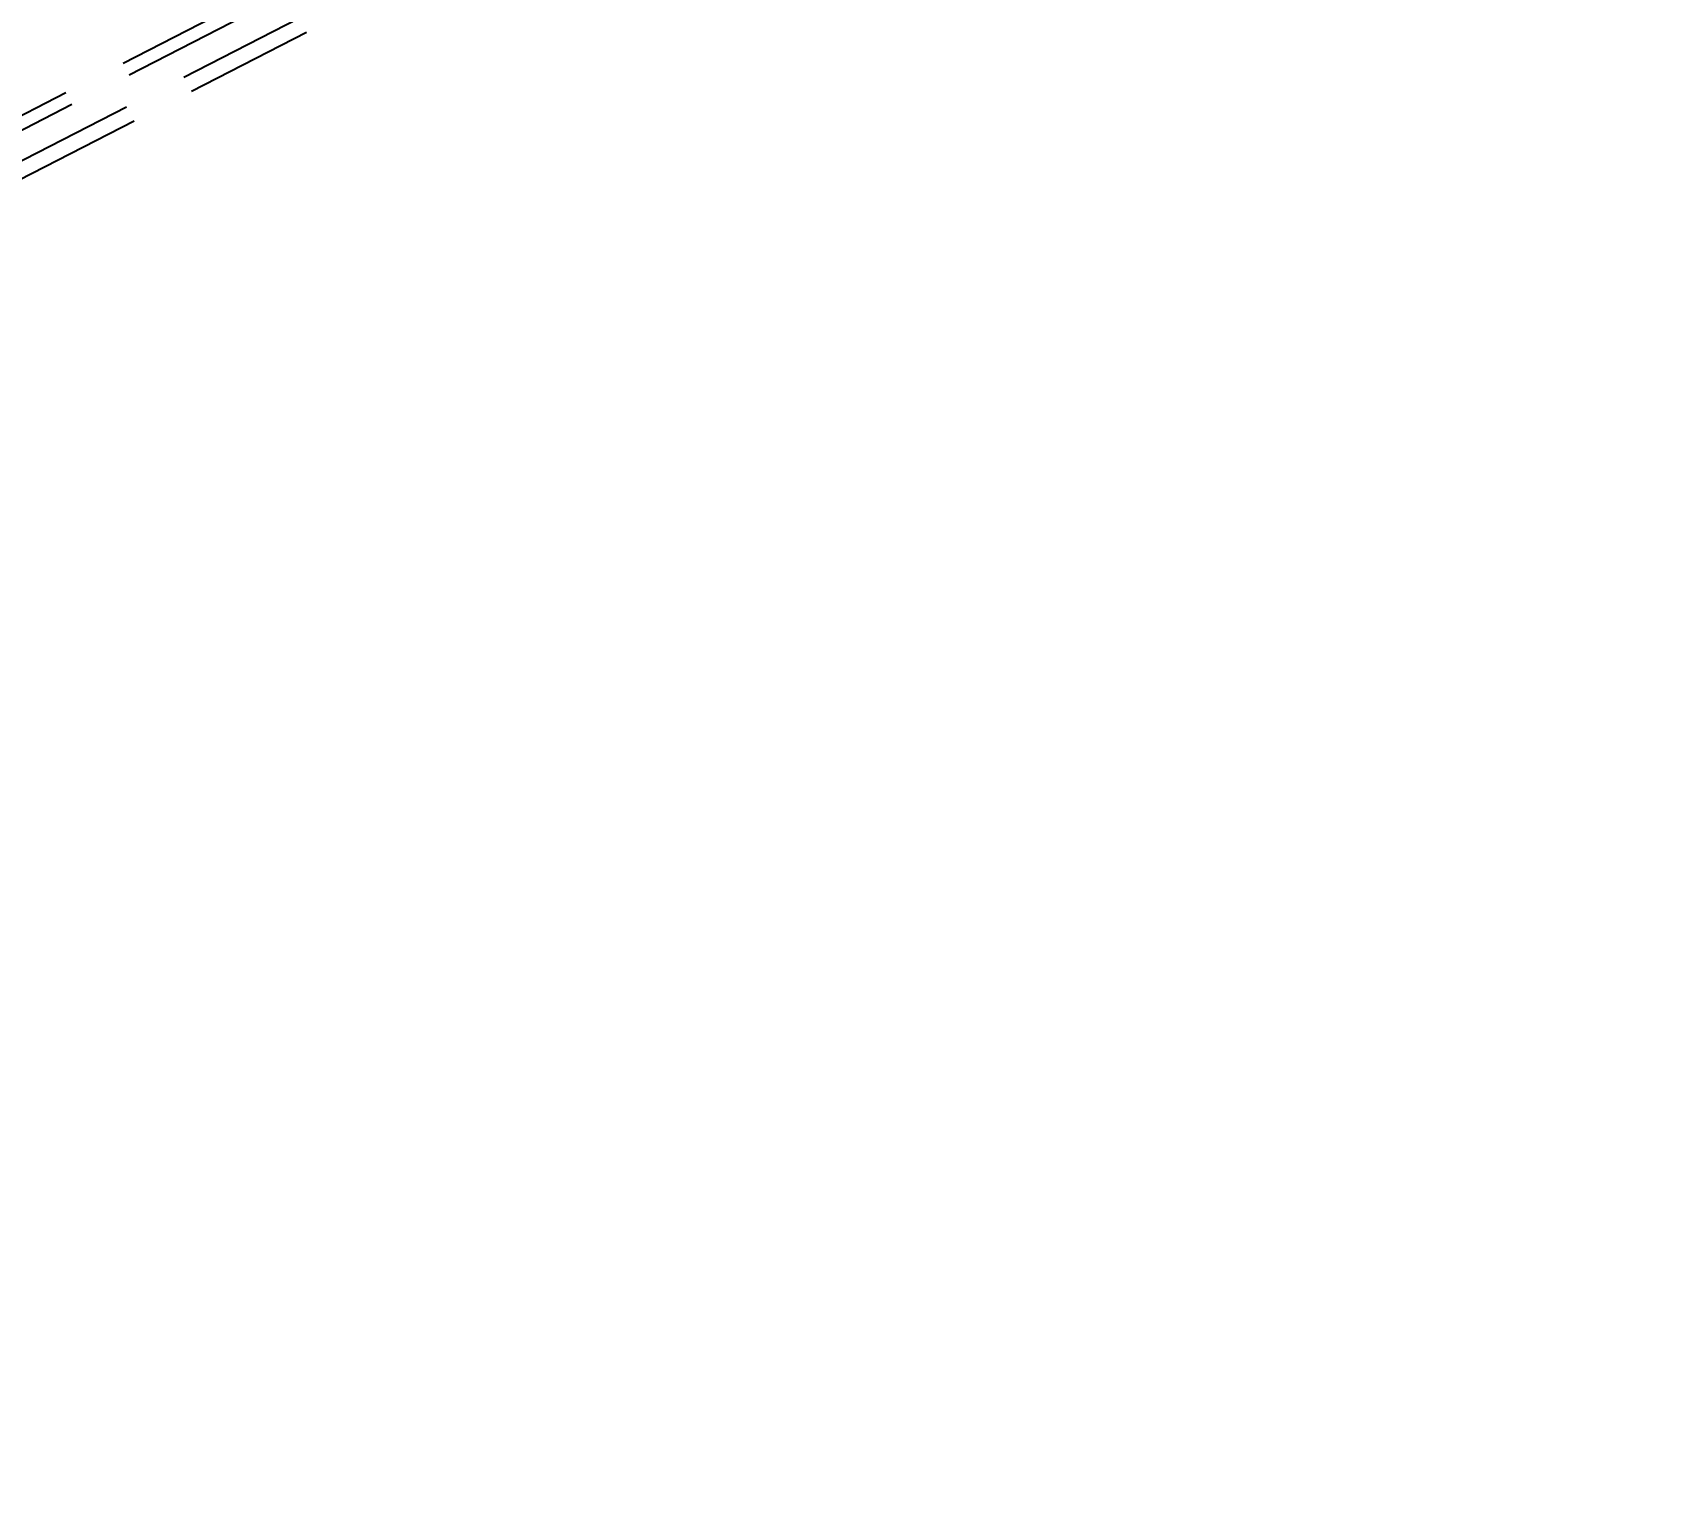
# Model space of a CAD drawing. Header units: millimetres. Extents: x 2320 to 4000, y 933 to 2121.
# Drawn here: x 3728.5 to 3808.6, y 1221.7 to 1293.2 of the extents above; entities that cross this region are included whole.
import ezdxf

# ---------------------------------------------------------------- set-up
doc = ezdxf.new("R2010")
doc.units = ezdxf.units.MM
doc.linetypes.add('HIDDEN', pattern=[9.525, 6.35, -3.175])
doc.layers.add('标注', color=3, linetype='Continuous', lineweight=13)
doc.styles.add('SLDTEXTSTYLE1', font='txt.shx', dxfattribs={"width": 0.7, "bigfont": 'gbcbig.shx'})
doc.dimstyles.new('SLDDIMSTYLE12$2', dxfattribs={"dimtxt": 12, "dimasz": 10, "dimexe": 0, "dimexo": 0.0625, "dimgap": 0.875, "dimtad": 1, "dimdec": 1, "dimlfac": 1.8, "dimrnd": 1e-09, "dimzin": 12, "dimdsep": 46, "dimtxsty": 'SLDTEXTSTYLE1', "dimcen": 0.09, "dimdle": 8.16, "dimclrd": 3, "dimclre": 3, "dimadec": 0, "dimazin": 3, "dimtfac": 1, "dimtdec": 1, "dimtofl": 0, "dimtmove": 0, "dimatfit": 3, "dimfxl": 0, "dimfrac": 2, "dimtolj": 1, "dimlwd": 5, "dimlwe": 5, "dimarcsym": 0})

# ---------------------------------------------------------------- blocks, each defined once
blk = doc.blocks.new('*D75')
at = {"layer": 'Defpoints', "color": 0, "transparency": 16777216}
for p in [(3565.228, 1412.476), (3566.364, 1347.616), (3808.643, 1339.163), (3808.643, 1339.163), (3583.352, 1221.743)]:
    blk.add_point(p, dxfattribs=at)
at = {"layer": '标注', "color": 3, "linetype": 'Continuous', "lineweight": 5, "transparency": 16777216}
blk.add_arc((3808.643, 1339.163), 242.426, 165.60197, 205.16456, dxfattribs=at)
at = {"layer": '标注', "color": 3, "transparency": 16777216}
for points in [[(3572.226, 1399.891), (3575.436, 1398.996), (3576.517, 1409.076)], [(3590.719, 1236.818), (3587.732, 1235.339), (3593.663, 1227.117)]]:
    blk.add_solid(points, dxfattribs=at)
at = {"layer": '标注', "color": 0, "transparency": 16777216, "insert": (3573.135, 1316.97), "char_height": 10, "attachment_point": 5, "rotation": 275.38327, "style": 'SLDTEXTSTYLE1'}
blk.add_mtext('\\A1;60%%D', dxfattribs=at)

msp = doc.modelspace()

# ---------------------------------------------------------------- linework, layer by layer
at = {"color": 7, "linetype": 'HIDDEN', "lineweight": 25}
for p, q in [((3656.68, 1252.514), (3740.641, 1295.626)), ((3656.974, 1251.948), (3740.935, 1295.06)), ((3741.567, 1293.865), (3657.109, 1250.497)), ((3741.946, 1293.173), (3657.488, 1249.806))]:
    msp.add_line(p, q, dxfattribs=at)

# ---------------------------------------------------------------- dimensions: what is measured, and where the dimension line sits
at = {"layer": '标注'}
dim = msp.add_angular_dim_2l(base=(3566.364, 1347.616), line1=((3808.643, 1339.163), (3565.228, 1412.476)), line2=((3808.643, 1339.163), (3583.352, 1221.743)), text='60%%D', dimstyle='SLDDIMSTYLE12$2', override={"dimtxt": 10, "dimadec": 3, "dimtdec": 3, "dimtzin": 0}, dxfattribs=at)
dim.commit()
dim.dimension.update_dxf_attribs({"geometry": '*D75', "text_midpoint": (3573.135, 1316.97)})

doc.saveas('drawing.dxf')
